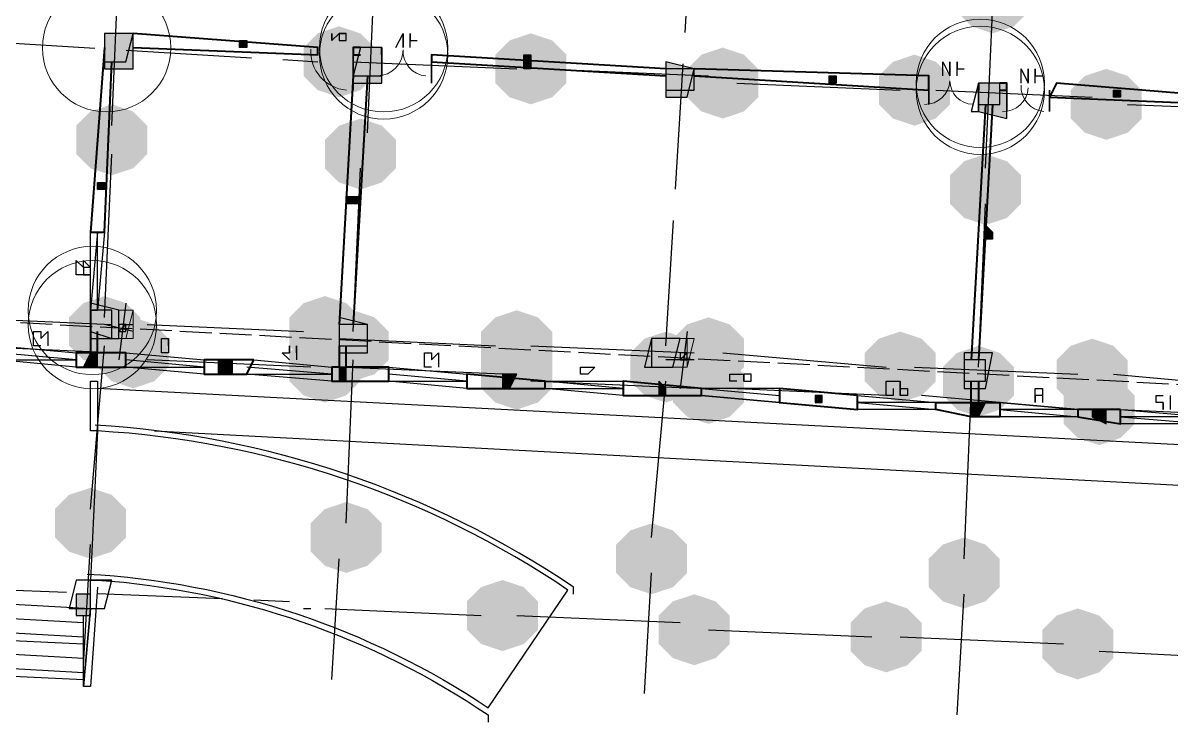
# Model space of a CAD drawing. Header units: millimetres. Extents: x 1542 to 2698, y 1376 to 2197.
# Drawn here: x 1705.6 to 1734.35, y 1817.85 to 1835.37 of the extents above; entities that cross this region are included whole.
import ezdxf

# ---------------------------------------------------------------- set-up
doc = ezdxf.new("R2010")
doc.units = ezdxf.units.MM
doc.linetypes.add('PDF_IMPORT', pattern=[1, 0.8, -0.2])
for name, color, linetype in [('PDF_0', 7, 'Continuous'), ('PDF_COLU', 7, 'Continuous'), ('PDF_COLU_GZ', 7, 'Continuous'), ('PDF_COLU_GZ_HATCH', 6, 'Continuous'), ('PDF_DOTE', 1, 'Continuous'), ('PDF_GROUND', 2, 'Continuous'), ('PDF_STAIR', 2, 'Continuous'), ('PDF_WALL', 5, 'Continuous'), ('PDF_WINDOW', 2, 'Continuous'), ('PDF_WINDOW_TEXT', 7, 'Continuous')]:
    doc.layers.add(name, color=color, linetype=linetype)
for name, color, linetype, true_color in [('PDF_COLU-HATCH', 251, 'Continuous', 0x5a5a5a), ('PDF_COLUMN', 254, 'Continuous', 0xdcdcdc), ('PDF_PUB_HATCH', 8, 'Continuous', 0x7f7f7f)]:
    doc.layers.add(name, color=color, linetype=linetype, true_color=true_color)

msp = doc.modelspace()

# ---------------------------------------------------------------- hatches: boundary and pattern name
at = {"layer": 'PDF_COLU-HATCH', "transparency": 33554559}
for points in [[(1708.356, 1835.105), (1707.644, 1835.105), (1707.644, 1834.215), (1708.356, 1834.215)], [(1714.583, 1834.749), (1713.871, 1834.749), (1713.871, 1833.86), (1714.583, 1833.86)], [(1722.412, 1834.215), (1721.7, 1834.393), (1721.7, 1833.504), (1722.234, 1833.504)], [(1730.241, 1833.86), (1729.529, 1833.86), (1729.529, 1833.148), (1730.241, 1832.97)], [(1708, 1828.166), (1707.288, 1828.344), (1707.288, 1827.454), (1708, 1827.454)], [(1714.227, 1827.81), (1713.515, 1827.988), (1713.515, 1827.098), (1714.227, 1827.098)], [(1722.056, 1827.454), (1721.344, 1827.454), (1721.166, 1826.743), (1721.878, 1826.743)], [(1729.885, 1827.098), (1729.173, 1827.098), (1729.173, 1826.209), (1729.707, 1826.209)], [(1707.288, 1821.049), (1706.932, 1821.049), (1706.932, 1820.515), (1707.288, 1820.515)]]:
    msp.add_hatch(color=256, dxfattribs=at).paths.add_polyline_path(points)
at = {"layer": 'PDF_COLU_GZ_HATCH', "transparency": 33554559}
for points in [[(1711.202, 1834.927), (1711.025, 1834.927), (1711.025, 1834.749), (1711.202, 1834.749)], [(1718.32, 1834.571), (1718.142, 1834.571), (1718.142, 1834.215), (1718.32, 1834.215)], [(1725.97, 1834.038), (1725.792, 1834.038), (1725.792, 1833.86), (1725.97, 1833.86)], [(1733.087, 1833.682), (1732.91, 1833.682), (1732.91, 1833.504), (1733.087, 1833.504)], [(1707.644, 1831.369), (1707.466, 1831.369), (1707.466, 1831.191), (1707.644, 1831.191)], [(1714.049, 1831.013), (1713.693, 1831.013), (1713.693, 1830.835), (1714.049, 1830.835)], [(1729.885, 1830.123), (1729.707, 1830.301), (1729.707, 1829.945), (1729.885, 1829.945)], [(1707.466, 1827.098), (1707.288, 1827.098), (1707.11, 1826.743), (1707.466, 1826.743)], [(1710.847, 1826.92), (1710.491, 1826.92), (1710.491, 1826.565), (1710.847, 1826.565)], [(1713.693, 1826.743), (1713.515, 1826.743), (1713.515, 1826.387), (1713.693, 1826.387)], [(1717.964, 1826.565), (1717.608, 1826.565), (1717.608, 1826.209), (1717.786, 1826.209)], [(1721.7, 1826.209), (1721.522, 1826.387), (1721.522, 1826.031), (1721.7, 1826.031)], [(1725.615, 1826.031), (1725.437, 1826.031), (1725.437, 1825.853), (1725.615, 1825.853)], [(1729.707, 1825.853), (1729.351, 1825.853), (1729.351, 1825.497), (1729.529, 1825.497)], [(1732.732, 1825.675), (1732.376, 1825.675), (1732.376, 1825.497), (1732.732, 1825.319)]]:
    msp.add_hatch(color=256, dxfattribs=at).paths.add_polyline_path(points)
at = {"layer": 'PDF_DOTE', "transparency": 33554559}
for points in [[(1729.885, 1836.884), (1729.351, 1836.706), (1728.995, 1836.351), (1728.995, 1835.639), (1729.351, 1835.283), (1729.885, 1835.105), (1730.419, 1835.283), (1730.774, 1835.639), (1730.774, 1836.351), (1730.419, 1836.706)], [(1713.515, 1835.283), (1712.982, 1835.105), (1712.626, 1834.749), (1712.626, 1834.038), (1712.982, 1833.682), (1713.515, 1833.504), (1714.049, 1833.682), (1714.405, 1834.038), (1714.405, 1834.749), (1714.049, 1835.105)], [(1718.32, 1835.105), (1717.786, 1834.927), (1717.43, 1834.571), (1717.43, 1833.86), (1717.786, 1833.504), (1718.32, 1833.326), (1718.853, 1833.504), (1719.209, 1833.86), (1719.209, 1834.571), (1718.853, 1834.927)], [(1723.124, 1834.749), (1722.59, 1834.571), (1722.234, 1834.215), (1722.234, 1833.504), (1722.59, 1833.148), (1723.124, 1832.97), (1723.657, 1833.148), (1724.013, 1833.504), (1724.013, 1834.215), (1723.657, 1834.571)], [(1727.928, 1834.571), (1727.394, 1834.393), (1727.038, 1834.038), (1727.038, 1833.326), (1727.394, 1832.97), (1727.928, 1832.792), (1728.461, 1832.97), (1728.817, 1833.326), (1728.817, 1834.038), (1728.461, 1834.393)], [(1732.732, 1834.215), (1732.198, 1834.038), (1731.842, 1833.682), (1731.842, 1832.97), (1732.198, 1832.614), (1732.732, 1832.436), (1733.265, 1832.614), (1733.621, 1832.97), (1733.621, 1833.682), (1733.265, 1834.038)], [(1707.822, 1833.326), (1707.288, 1833.148), (1706.932, 1832.792), (1706.932, 1832.08), (1707.288, 1831.724), (1707.822, 1831.547), (1708.356, 1831.724), (1708.711, 1832.08), (1708.711, 1832.792), (1708.356, 1833.148)], [(1714.049, 1832.97), (1713.515, 1832.792), (1713.16, 1832.436), (1713.16, 1831.724), (1713.515, 1831.369), (1714.049, 1831.191), (1714.583, 1831.369), (1714.939, 1831.724), (1714.939, 1832.436), (1714.583, 1832.792)], [(1729.707, 1832.08), (1729.173, 1831.902), (1728.817, 1831.547), (1728.817, 1830.835), (1729.173, 1830.479), (1729.707, 1830.301), (1730.241, 1830.479), (1730.596, 1830.835), (1730.596, 1831.547), (1730.241, 1831.902)], [(1707.644, 1828.522), (1707.11, 1828.344), (1706.754, 1827.988), (1706.754, 1827.276), (1707.11, 1826.92), (1707.644, 1826.743), (1708.178, 1826.92), (1708.534, 1827.276), (1708.534, 1827.988), (1708.178, 1828.344)], [(1713.16, 1828.522), (1712.626, 1828.344), (1712.27, 1827.988), (1712.27, 1827.276), (1712.626, 1826.92), (1713.16, 1826.743), (1713.693, 1826.92), (1714.049, 1827.276), (1714.049, 1827.988), (1713.693, 1828.344)], [(1713.871, 1828.166), (1713.338, 1827.988), (1712.982, 1827.632), (1712.982, 1826.92), (1713.338, 1826.565), (1713.871, 1826.387), (1714.405, 1826.565), (1714.761, 1826.92), (1714.761, 1827.632), (1714.405, 1827.988)], [(1717.964, 1828.166), (1717.43, 1827.988), (1717.074, 1827.632), (1717.074, 1826.92), (1717.43, 1826.565), (1717.964, 1826.387), (1718.497, 1826.565), (1718.853, 1826.92), (1718.853, 1827.632), (1718.497, 1827.988)], [(1708.356, 1827.988), (1707.822, 1827.81), (1707.466, 1827.454), (1707.466, 1826.743), (1707.822, 1826.387), (1708.356, 1826.209), (1708.889, 1826.387), (1709.245, 1826.743), (1709.245, 1827.454), (1708.889, 1827.81)], [(1722.768, 1827.988), (1722.234, 1827.81), (1721.878, 1827.454), (1721.878, 1826.743), (1722.234, 1826.387), (1722.768, 1826.209), (1723.301, 1826.387), (1723.657, 1826.743), (1723.657, 1827.454), (1723.301, 1827.81)], [(1713.16, 1827.632), (1712.626, 1827.454), (1712.27, 1827.098), (1712.27, 1826.387), (1712.626, 1826.031), (1713.16, 1825.853), (1713.693, 1826.031), (1714.049, 1826.387), (1714.049, 1827.098), (1713.693, 1827.454)], [(1717.964, 1827.454), (1717.43, 1827.276), (1717.074, 1826.92), (1717.074, 1826.209), (1717.43, 1825.853), (1717.964, 1825.675), (1718.497, 1825.853), (1718.853, 1826.209), (1718.853, 1826.92), (1718.497, 1827.276)], [(1721.7, 1827.632), (1721.166, 1827.454), (1720.81, 1827.098), (1720.81, 1826.387), (1721.166, 1826.031), (1721.7, 1825.853), (1722.234, 1826.031), (1722.59, 1826.387), (1722.59, 1827.098), (1722.234, 1827.454)], [(1727.572, 1827.632), (1727.038, 1827.454), (1726.682, 1827.098), (1726.682, 1826.387), (1727.038, 1826.031), (1727.572, 1825.853), (1728.105, 1826.031), (1728.461, 1826.387), (1728.461, 1827.098), (1728.105, 1827.454)], [(1732.376, 1827.454), (1731.842, 1827.276), (1731.486, 1826.92), (1731.486, 1826.209), (1731.842, 1825.853), (1732.376, 1825.675), (1732.91, 1825.853), (1733.265, 1826.209), (1733.265, 1826.92), (1732.91, 1827.276)], [(1729.529, 1827.276), (1728.995, 1827.098), (1728.639, 1826.743), (1728.639, 1826.031), (1728.995, 1825.675), (1729.529, 1825.497), (1730.063, 1825.675), (1730.419, 1826.031), (1730.419, 1826.743), (1730.063, 1827.098)], [(1722.768, 1827.098), (1722.234, 1826.92), (1721.878, 1826.565), (1721.878, 1825.853), (1722.234, 1825.497), (1722.768, 1825.319), (1723.301, 1825.497), (1723.657, 1825.853), (1723.657, 1826.565), (1723.301, 1826.92)], [(1732.554, 1826.565), (1732.02, 1826.387), (1731.664, 1826.031), (1731.664, 1825.319), (1732.02, 1824.963), (1732.554, 1824.785), (1733.087, 1824.963), (1733.443, 1825.319), (1733.443, 1826.031), (1733.087, 1826.387)], [(1707.288, 1823.718), (1706.754, 1823.54), (1706.398, 1823.184), (1706.398, 1822.472), (1706.754, 1822.116), (1707.288, 1821.938), (1707.822, 1822.116), (1708.178, 1822.472), (1708.178, 1823.184), (1707.822, 1823.54)], [(1713.693, 1823.362), (1713.16, 1823.184), (1712.804, 1822.828), (1712.804, 1822.116), (1713.16, 1821.761), (1713.693, 1821.583), (1714.227, 1821.761), (1714.583, 1822.116), (1714.583, 1822.828), (1714.227, 1823.184)], [(1721.344, 1822.828), (1720.81, 1822.65), (1720.455, 1822.294), (1720.455, 1821.583), (1720.81, 1821.227), (1721.344, 1821.049), (1721.878, 1821.227), (1722.234, 1821.583), (1722.234, 1822.294), (1721.878, 1822.65)], [(1729.173, 1822.472), (1728.639, 1822.294), (1728.283, 1821.938), (1728.283, 1821.227), (1728.639, 1820.871), (1729.173, 1820.693), (1729.707, 1820.871), (1730.063, 1821.227), (1730.063, 1821.938), (1729.707, 1822.294)], [(1717.608, 1821.405), (1717.074, 1821.227), (1716.718, 1820.871), (1716.718, 1820.159), (1717.074, 1819.803), (1717.608, 1819.625), (1718.142, 1819.803), (1718.497, 1820.159), (1718.497, 1820.871), (1718.142, 1821.227)], [(1722.412, 1821.049), (1721.878, 1820.871), (1721.522, 1820.515), (1721.522, 1819.803), (1721.878, 1819.448), (1722.412, 1819.27), (1722.946, 1819.448), (1723.301, 1819.803), (1723.301, 1820.515), (1722.946, 1820.871)], [(1727.216, 1820.871), (1726.682, 1820.693), (1726.326, 1820.337), (1726.326, 1819.625), (1726.682, 1819.27), (1727.216, 1819.092), (1727.75, 1819.27), (1728.105, 1819.625), (1728.105, 1820.337), (1727.75, 1820.693)], [(1732.02, 1820.693), (1731.486, 1820.515), (1731.13, 1820.159), (1731.13, 1819.448), (1731.486, 1819.092), (1732.02, 1818.914), (1732.554, 1819.092), (1732.91, 1819.448), (1732.91, 1820.159), (1732.554, 1820.515)]]:
    msp.add_hatch(color=256, dxfattribs=at).paths.add_polyline_path(points)
at = {"layer": 'PDF_PUB_HATCH', "transparency": 33554559}
for points in [[(1708.356, 1835.105), (1707.644, 1835.105), (1707.644, 1834.393), (1708.178, 1834.393)], [(1714.583, 1834.749), (1714.049, 1834.749), (1713.871, 1834.038), (1714.583, 1834.038)], [(1722.412, 1834.215), (1721.7, 1834.215), (1721.7, 1833.682), (1722.412, 1833.682)], [(1730.063, 1833.86), (1729.529, 1833.86), (1729.529, 1833.326), (1730.063, 1833.326)], [(1707.822, 1828.166), (1707.288, 1828.166), (1707.288, 1827.632), (1707.822, 1827.454)], [(1714.227, 1827.81), (1713.515, 1827.81), (1713.515, 1827.276), (1714.227, 1827.276)], [(1722.056, 1827.454), (1721.344, 1827.454), (1721.344, 1826.743), (1721.878, 1826.743)], [(1729.707, 1826.92), (1729.173, 1826.92), (1729.173, 1826.387), (1729.707, 1826.387)]]:
    msp.add_hatch(color=256, dxfattribs=at).paths.add_polyline_path(points)

# ---------------------------------------------------------------- linework, layer by layer
at = {"layer": 'PDF_0', "lineweight": 25}
for points in [[(1725.615, 1845.247), (1746.076, 1844.179), (1745.009, 1824.252), (1707.466, 1826.209)], [(1708, 1827.632), (1708.178, 1827.632), (1708.178, 1827.81), (1708, 1827.81), (1708, 1827.632), (1708.178, 1827.81)], [(1722.056, 1826.92), (1722.234, 1826.92), (1722.234, 1827.098), (1722.056, 1827.098), (1722.056, 1826.92), (1722.234, 1827.098)], [(1707.288, 1820.693), (1707.288, 1821.405)], [(1707.466, 1821.227), (1707.288, 1818.736), (1707.11, 1818.736), (1707.11, 1820.515)], [(1707.466, 1821.049), (1707.466, 1821.049)], [(1707.11, 1818.736), (1707.288, 1820.693), (1707.11, 1818.736)]]:
    msp.add_lwpolyline(points, dxfattribs=at)
at = {"layer": 'PDF_0', "linetype": 'PDF_IMPORT', "lineweight": 25}
msp.add_lwpolyline([(1736.29, 1826.209), (1682.912, 1829.056)], dxfattribs=at)
at = {"layer": 'PDF_0', "lineweight": 0}
for points in [[(1708, 1827.454), (1708.178, 1827.454), (1708.356, 1828.166), (1708, 1828.166), (1708.356, 1828.166), (1708.356, 1827.454)], [(1721.878, 1826.743), (1722.234, 1826.743), (1722.234, 1827.454), (1722.056, 1827.454), (1722.412, 1827.454), (1722.234, 1826.743)]]:
    msp.add_lwpolyline(points, close=True, dxfattribs=at)
at = {"layer": 'PDF_0', "lineweight": 25}
for points in [[(1707.466, 1825.141), (1707.288, 1825.141), (1707.288, 1826.387), (1707.466, 1826.387)], [(1706.754, 1820.693), (1707.644, 1820.693), (1707.822, 1821.405), (1706.932, 1821.405)]]:
    msp.add_lwpolyline(points, close=True, dxfattribs=at)
for points in [[(1707.208, 1821.554, -0.134864), (1717.252, 1818.202), (1719.248, 1821.155, 0.134864), (1707.466, 1825.141), (1707.288, 1821.405), (1707.466, 1821.405, -0.131669), (1717.252, 1818.024), (1717.252, 1817.846)], [(1719.387, 1821.049), (1719.387, 1821.227, 0.134864), (1707.408, 1825.285)]]:
    msp.add_lwpolyline(points, format="xyb", dxfattribs=at)
at = {"layer": 'PDF_COLU', "lineweight": 25}
for points in [[(1708.356, 1834.215), (1708.356, 1835.105), (1707.644, 1835.105), (1707.644, 1834.215)], [(1714.583, 1833.86), (1714.583, 1834.749), (1713.871, 1834.749), (1713.871, 1833.86)], [(1722.234, 1833.504), (1722.412, 1834.215), (1721.7, 1834.393), (1721.7, 1833.504)], [(1730.241, 1832.97), (1730.241, 1833.86), (1729.529, 1833.86), (1729.529, 1833.148)], [(1708, 1827.454), (1708, 1828.166), (1707.288, 1828.344), (1707.288, 1827.454)], [(1714.227, 1827.098), (1714.227, 1827.81), (1713.515, 1827.988), (1713.515, 1827.098)], [(1721.878, 1826.743), (1722.056, 1827.454), (1721.344, 1827.454), (1721.166, 1826.743)], [(1729.707, 1826.209), (1729.885, 1827.098), (1729.173, 1827.098), (1729.173, 1826.209)], [(1707.288, 1820.515), (1707.288, 1821.049), (1706.932, 1821.049), (1706.932, 1820.515)]]:
    msp.add_lwpolyline(points, close=True, dxfattribs=at)
at = {"layer": 'PDF_COLU_GZ', "lineweight": 25}
for points in [[(1711.025, 1834.749), (1711.025, 1834.927), (1711.202, 1834.927), (1711.202, 1834.749)], [(1718.142, 1834.215), (1718.142, 1834.571), (1718.32, 1834.571), (1718.32, 1834.215)], [(1725.792, 1833.86), (1725.792, 1834.038), (1725.97, 1834.038), (1725.97, 1833.86)], [(1732.91, 1833.504), (1732.91, 1833.682), (1733.087, 1833.682), (1733.087, 1833.504)], [(1707.466, 1831.191), (1707.466, 1831.369), (1707.644, 1831.369), (1707.644, 1831.191)], [(1713.693, 1830.835), (1713.693, 1831.013), (1714.049, 1831.013), (1714.049, 1830.835)], [(1729.707, 1829.945), (1729.707, 1830.301), (1729.885, 1830.123), (1729.885, 1829.945)], [(1707.466, 1826.743), (1707.466, 1827.098), (1707.288, 1827.098), (1707.11, 1826.743)], [(1710.847, 1826.565), (1710.847, 1826.92), (1710.491, 1826.92), (1710.491, 1826.565)], [(1713.693, 1826.387), (1713.693, 1826.743), (1713.515, 1826.743), (1713.515, 1826.387)], [(1717.786, 1826.209), (1717.964, 1826.565), (1717.608, 1826.565), (1717.608, 1826.209)], [(1721.7, 1826.031), (1721.7, 1826.209), (1721.522, 1826.387), (1721.522, 1826.031)], [(1725.615, 1825.853), (1725.615, 1826.031), (1725.437, 1826.031), (1725.437, 1825.853)], [(1729.529, 1825.497), (1729.707, 1825.853), (1729.351, 1825.853), (1729.351, 1825.497)], [(1732.732, 1825.319), (1732.732, 1825.675), (1732.376, 1825.675), (1732.376, 1825.497)]]:
    msp.add_lwpolyline(points, close=True, dxfattribs=at)
at = {"layer": 'PDF_COLUMN', "lineweight": 25}
for points in [[(1707.644, 1834.393), (1708.178, 1834.393), (1708.356, 1835.105), (1707.644, 1835.105)], [(1713.871, 1834.038), (1714.583, 1834.038), (1714.583, 1834.749), (1714.049, 1834.749)], [(1721.7, 1833.682), (1722.412, 1833.682), (1722.412, 1834.215), (1721.7, 1834.215)], [(1729.529, 1833.326), (1730.063, 1833.326), (1730.063, 1833.86), (1729.529, 1833.86)], [(1707.288, 1827.632), (1707.822, 1827.454), (1707.822, 1828.166), (1707.288, 1828.166)], [(1713.515, 1827.276), (1714.227, 1827.276), (1714.227, 1827.81), (1713.515, 1827.81)], [(1721.344, 1826.743), (1721.878, 1826.743), (1722.056, 1827.454), (1721.344, 1827.454)], [(1729.173, 1826.387), (1729.707, 1826.387), (1729.707, 1826.92), (1729.173, 1826.92)]]:
    msp.add_lwpolyline(points, close=True, dxfattribs=at)
at = {"layer": 'PDF_DOTE', "lineweight": 25}
for points in [[(1707.822, 1832.792), (1708, 1836.884)], [(1714.227, 1832.614), (1714.405, 1836.529)], [(1729.707, 1831.724), (1729.885, 1835.639)], [(1713.871, 1834.393), (1717.964, 1834.215)], [(1718.675, 1834.215), (1722.768, 1834.038)], [(1723.479, 1833.86), (1727.572, 1833.682)], [(1728.461, 1833.682), (1732.376, 1833.504)], [(1707.644, 1827.988), (1707.822, 1832.08)], [(1713.871, 1827.632), (1714.049, 1831.724)], [(1729.529, 1826.743), (1729.707, 1830.835)], [(1708.178, 1828.344), (1708, 1826.92)], [(1703.907, 1827.988), (1707.822, 1827.81)], [(1708.356, 1827.632), (1707.644, 1827.81)], [(1708.178, 1827.81), (1708.356, 1827.81)], [(1708.711, 1827.81), (1712.626, 1827.632)], [(1713.515, 1827.454), (1717.43, 1827.276)], [(1722.234, 1827.632), (1722.056, 1826.209)], [(1707.822, 1827.098), (1703.907, 1827.276)], [(1707.288, 1823.184), (1707.644, 1827.276)], [(1718.32, 1827.276), (1722.412, 1827.098)], [(1712.804, 1826.743), (1708.711, 1826.92)], [(1713.693, 1822.828), (1713.871, 1826.92)], [(1722.412, 1826.92), (1721.7, 1826.92)], [(1723.124, 1827.098), (1727.216, 1826.743)], [(1717.608, 1826.565), (1713.515, 1826.743)], [(1727.928, 1826.743), (1732.02, 1826.565)], [(1722.412, 1826.209), (1718.32, 1826.387)], [(1721.344, 1822.472), (1721.7, 1826.387)], [(1732.91, 1826.565), (1736.824, 1826.209)], [(1727.216, 1826.031), (1723.301, 1826.209)], [(1727.75, 1826.031), (1727.572, 1826.031)], [(1732.02, 1825.675), (1728.105, 1826.031)], [(1729.173, 1821.938), (1729.351, 1826.031)], [(1736.824, 1825.497), (1732.91, 1825.675)], [(1707.11, 1819.27), (1707.288, 1822.294)], [(1713.338, 1818.914), (1713.515, 1821.938)], [(1721.166, 1818.558), (1721.344, 1821.583)], [(1728.995, 1818.024), (1729.173, 1821.049)], [(1712.626, 1820.693), (1712.804, 1820.693)], [(1713.16, 1820.693), (1717.074, 1820.515)], [(1717.964, 1820.515), (1722.056, 1820.337)], [(1722.768, 1820.159), (1726.86, 1819.981)], [(1727.572, 1819.981), (1731.664, 1819.803)]]:
    msp.add_lwpolyline(points, dxfattribs=at)
at = {"layer": 'PDF_DOTE', "linetype": 'PDF_IMPORT', "lineweight": 25, "ltscale": 3.930536}
for points in [[(1721.7, 1827.276), (1722.234, 1835.995)], [(1704.263, 1834.927), (1712.982, 1834.393)]]:
    msp.add_lwpolyline(points, dxfattribs=at)
at = {"layer": 'PDF_DOTE', "linetype": 'PDF_IMPORT', "lineweight": 25, "ltscale": 3.918436}
for points in [[(1733.265, 1833.326), (1741.984, 1832.97)], [(1703.552, 1821.227), (1712.27, 1820.871)]]:
    msp.add_lwpolyline(points, dxfattribs=at)
at = {"layer": 'PDF_DOTE', "linetype": 'PDF_IMPORT', "lineweight": 25, "ltscale": 4.28505}
msp.add_lwpolyline([(1732.554, 1819.625), (1746.432, 1818.914)], dxfattribs=at)
at = {"layer": 'PDF_GROUND', "lineweight": 25}
msp.add_lwpolyline([(1708.889, 1825.141), (1745.898, 1823.184), (1747.144, 1845.069), (1727.216, 1846.314)], dxfattribs=at)
at = {"layer": 'PDF_STAIR', "lineweight": 25}
for points in [[(1688.25, 1821.761), (1707.288, 1820.693)], [(1688.25, 1821.405), (1707.11, 1820.337)], [(1688.25, 1821.049), (1707.11, 1819.981)], [(1688.25, 1820.693), (1707.11, 1819.803)], [(1688.25, 1820.515), (1707.11, 1819.448)], [(1688.25, 1820.159), (1707.11, 1819.092)], [(1688.25, 1819.803), (1707.11, 1818.914)]]:
    msp.add_lwpolyline(points, dxfattribs=at)
at = {"layer": 'PDF_WALL', "lineweight": 40}
for points in [[(1708.356, 1834.749), (1712.982, 1834.571), (1712.982, 1834.749), (1708.356, 1835.105)], [(1707.644, 1834.749), (1707.288, 1830.123), (1707.644, 1830.123), (1707.822, 1834.393)], [(1714.049, 1834.749), (1713.871, 1834.749), (1713.871, 1834.571), (1714.049, 1834.571)], [(1714.583, 1834.571), (1714.583, 1834.749)], [(1721.7, 1834.215), (1715.829, 1834.571), (1715.829, 1834.393), (1721.7, 1834.038)], [(1722.412, 1834.038), (1728.283, 1833.682), (1728.283, 1834.038), (1722.412, 1834.215)], [(1713.871, 1834.038), (1713.515, 1827.81)], [(1714.227, 1834.038), (1713.871, 1827.81)], [(1729.529, 1833.86), (1729.529, 1833.682)], [(1730.063, 1833.682), (1730.241, 1833.682), (1730.241, 1833.86), (1730.063, 1833.86)], [(1735.756, 1833.504), (1731.486, 1833.86), (1731.308, 1833.504), (1735.756, 1833.326)], [(1729.707, 1833.326), (1729.351, 1826.92)], [(1729.885, 1833.326), (1729.529, 1826.92)], [(1707.288, 1828.166), (1707.288, 1827.81), (1707.288, 1827.098), (1706.932, 1827.098), (1706.932, 1826.743), (1707.288, 1826.743), (1708.178, 1826.743), (1708.178, 1827.098), (1707.466, 1827.098), (1707.466, 1827.632)], [(1713.515, 1827.276), (1713.515, 1826.743), (1713.338, 1826.743), (1713.338, 1826.387), (1713.693, 1826.387), (1714.761, 1826.387), (1714.761, 1826.743), (1713.693, 1826.743), (1713.693, 1827.276)], [(1729.529, 1826.387), (1729.529, 1825.853), (1730.063, 1825.853), (1730.063, 1825.497), (1729.351, 1825.497), (1728.461, 1825.675), (1728.461, 1825.853), (1729.351, 1825.853), (1729.351, 1826.387)]]:
    msp.add_lwpolyline(points, dxfattribs=at)
for points in [[(1711.38, 1826.92), (1710.135, 1826.92), (1710.135, 1826.565), (1711.202, 1826.565)], [(1718.675, 1826.387), (1716.718, 1826.565), (1716.718, 1826.209), (1718.675, 1826.209)], [(1722.59, 1826.209), (1720.633, 1826.387), (1720.633, 1826.031), (1722.59, 1826.031)], [(1726.504, 1826.031), (1724.547, 1826.209), (1724.547, 1825.853), (1726.504, 1825.675)], [(1733.087, 1825.675), (1732.02, 1825.675), (1732.02, 1825.497), (1733.087, 1825.319)]]:
    msp.add_lwpolyline(points, close=True, dxfattribs=at)
at = {"layer": 'PDF_WALL', "lineweight": 0}
for centre in [(1707.692, 1834.743), (1714.631, 1834.743), (1714.631, 1834.565), (1729.577, 1833.853), (1729.577, 1833.676), (1707.336, 1828.16), (1707.336, 1827.804), (1707.336, 1827.804)]:
    msp.add_circle(centre, 1.608, dxfattribs=at)
at = {"layer": 'PDF_WINDOW', "lineweight": 13}
for points in [[(1714.477, 1834.038, 0.406736), (1715.118, 1834.694, 0.406736), (1715.69, 1834.039)], [(1728.177, 1833.326, 0.406736), (1728.816, 1833.915, 0.406736), (1729.391, 1833.328)]]:
    msp.add_lwpolyline(points, format="xyb", dxfattribs=at)
at = {"layer": 'PDF_WINDOW', "lineweight": 25}
for points in [[(1713.871, 1834.571), (1713.871, 1834.571)], [(1713.871, 1833.682), (1713.871, 1834.571), (1713.871, 1833.682)], [(1714.583, 1834.038), (1714.583, 1834.571), (1714.583, 1834.038)], [(1714.583, 1834.571), (1714.583, 1834.571)], [(1715.829, 1833.86), (1715.829, 1834.571), (1715.829, 1833.86)], [(1715.829, 1834.571), (1715.829, 1834.571)], [(1715.829, 1833.86), (1715.829, 1833.86)], [(1728.283, 1833.326), (1728.283, 1833.86), (1728.283, 1833.326)], [(1728.283, 1833.86), (1728.283, 1833.86)], [(1729.529, 1833.86), (1729.529, 1833.86)], [(1713.871, 1833.682), (1713.871, 1833.682)], [(1730.241, 1833.148), (1730.241, 1833.682), (1730.241, 1833.148)], [(1730.241, 1833.682), (1730.241, 1833.682)], [(1731.308, 1833.148), (1731.308, 1833.682), (1731.308, 1833.148)], [(1731.308, 1833.682), (1731.308, 1833.682)], [(1728.283, 1833.326), (1728.283, 1833.326)], [(1731.308, 1833.148), (1731.308, 1833.148)], [(1707.288, 1828.166), (1707.288, 1830.123), (1707.644, 1830.123), (1707.466, 1828.166), (1707.466, 1830.123), (1707.288, 1828.166), (1707.466, 1828.166)], [(1704.975, 1826.92), (1704.975, 1827.276), (1706.932, 1827.098), (1706.932, 1826.743), (1704.975, 1826.92), (1706.932, 1826.92), (1704.975, 1827.098)], [(1708.178, 1826.743), (1708.178, 1827.098), (1710.135, 1826.92), (1710.135, 1826.565), (1708.178, 1826.743), (1710.135, 1826.743), (1708.178, 1826.92)], [(1711.202, 1826.565), (1711.38, 1826.92), (1713.338, 1826.743), (1713.338, 1826.387), (1711.202, 1826.565), (1713.338, 1826.565), (1711.202, 1826.743)], [(1714.761, 1826.387), (1714.761, 1826.743), (1716.718, 1826.565), (1716.718, 1826.209), (1714.761, 1826.387), (1716.718, 1826.387), (1714.761, 1826.565)], [(1718.675, 1826.387), (1718.675, 1826.209), (1720.633, 1826.209), (1718.675, 1826.387), (1720.633, 1826.387), (1720.633, 1826.031), (1718.675, 1826.209)], [(1722.59, 1826.209), (1722.59, 1826.031), (1724.547, 1825.853), (1724.547, 1826.209), (1722.59, 1826.209), (1724.547, 1826.031)], [(1724.547, 1825.853), (1722.59, 1826.031)], [(1728.461, 1825.675), (1726.504, 1825.675), (1726.504, 1826.031), (1728.461, 1825.853), (1726.504, 1825.853), (1728.461, 1825.675), (1728.461, 1825.853)], [(1732.02, 1825.497), (1730.063, 1825.497), (1730.063, 1825.853), (1732.02, 1825.675), (1730.063, 1825.675), (1732.02, 1825.497), (1732.02, 1825.675)], [(1735.223, 1825.319), (1733.087, 1825.319), (1733.087, 1825.675), (1735.223, 1825.497), (1733.087, 1825.497), (1735.223, 1825.319), (1735.223, 1825.497)]]:
    msp.add_lwpolyline(points, dxfattribs=at)
msp.add_lwpolyline([(1729.529, 1833.148), (1729.529, 1833.86), (1729.351, 1833.148)], close=True, dxfattribs=at)
at = {"layer": 'PDF_WINDOW', "lineweight": 13}
for centre, radius, start, end in [((1713.782, 1834.66), 0.979, 176.9183, 265.4515), ((1731.219, 1833.771), 0.623, 176.9183, 265.4517), ((1730.152, 1833.771), 0.623, 268.3848, 356.9183)]:
    msp.add_arc(centre, radius, start, end, dxfattribs=at)
at = {"layer": 'PDF_WINDOW_TEXT', "lineweight": 25}
for points in [[(1713.338, 1834.927), (1713.338, 1835.105), (1713.338, 1834.927), (1713.515, 1835.105), (1713.515, 1834.927), (1713.693, 1834.927), (1713.693, 1835.105), (1713.515, 1835.105), (1713.693, 1835.105), (1713.515, 1835.105)], [(1714.939, 1834.749), (1715.117, 1835.105), (1715.117, 1834.749), (1715.117, 1835.105), (1715.117, 1834.749)], [(1715.295, 1834.749), (1715.295, 1835.105), (1715.295, 1834.927), (1715.473, 1834.927)], [(1728.639, 1834.038), (1728.639, 1834.393), (1728.817, 1834.038), (1728.817, 1834.393), (1728.817, 1834.038)], [(1728.995, 1834.038), (1728.995, 1834.393), (1728.995, 1834.215), (1729.173, 1834.215)], [(1730.596, 1833.86), (1730.596, 1834.215), (1730.774, 1833.86), (1730.774, 1834.215), (1730.774, 1833.86)], [(1730.952, 1833.86), (1730.952, 1834.215), (1730.952, 1834.038), (1731.13, 1834.038)], [(1706.043, 1827.276), (1705.865, 1827.276), (1705.865, 1827.454), (1705.865, 1827.632), (1706.043, 1827.632), (1706.043, 1827.454), (1706.22, 1827.632), (1706.22, 1827.276)], [(1712.27, 1826.92), (1712.092, 1827.098), (1712.27, 1827.098), (1712.27, 1827.276), (1712.27, 1827.098)], [(1712.448, 1827.098), (1712.448, 1827.276), (1712.448, 1826.92)], [(1715.829, 1826.743), (1715.651, 1826.743), (1715.651, 1826.92), (1715.651, 1827.098), (1715.829, 1827.098), (1715.829, 1826.92), (1716.006, 1827.098), (1716.006, 1826.743)], [(1723.479, 1826.387), (1723.301, 1826.387), (1723.301, 1826.565), (1723.479, 1826.565), (1723.657, 1826.565), (1723.657, 1826.387), (1723.657, 1826.565), (1723.657, 1826.387), (1723.835, 1826.387), (1723.835, 1826.565), (1723.657, 1826.565)], [(1727.394, 1826.209), (1727.394, 1826.031), (1727.216, 1826.031), (1727.216, 1826.209), (1727.216, 1826.387), (1727.394, 1826.387), (1727.572, 1826.387), (1727.572, 1826.031), (1727.572, 1826.387)], [(1731.13, 1826.031), (1730.952, 1826.031), (1730.952, 1825.853), (1730.952, 1826.031), (1730.952, 1826.209), (1731.13, 1826.209), (1731.13, 1825.853)], [(1734.155, 1825.853), (1734.155, 1825.675), (1734.155, 1825.853), (1733.977, 1825.853), (1733.977, 1826.031), (1734.155, 1826.031)], [(1734.333, 1826.031), (1734.333, 1825.675)]]:
    msp.add_lwpolyline(points, dxfattribs=at)
for points in [[(1707.11, 1829.234), (1707.11, 1829.056), (1707.288, 1829.056), (1707.11, 1829.056), (1706.932, 1829.056), (1706.932, 1829.234), (1706.932, 1829.411), (1707.11, 1829.234), (1707.11, 1829.411), (1707.288, 1829.234)], [(1709.245, 1827.098), (1709.067, 1827.098), (1709.067, 1827.276), (1709.067, 1827.454), (1709.245, 1827.454), (1709.245, 1827.276), (1709.245, 1827.454)], [(1719.743, 1826.565), (1719.565, 1826.565), (1719.565, 1826.743), (1719.743, 1826.743), (1719.921, 1826.743)], [(1727.572, 1826.209), (1727.75, 1826.209), (1727.75, 1826.031), (1727.572, 1826.031)]]:
    msp.add_lwpolyline(points, close=True, dxfattribs=at)

doc.saveas('drawing.dxf')
